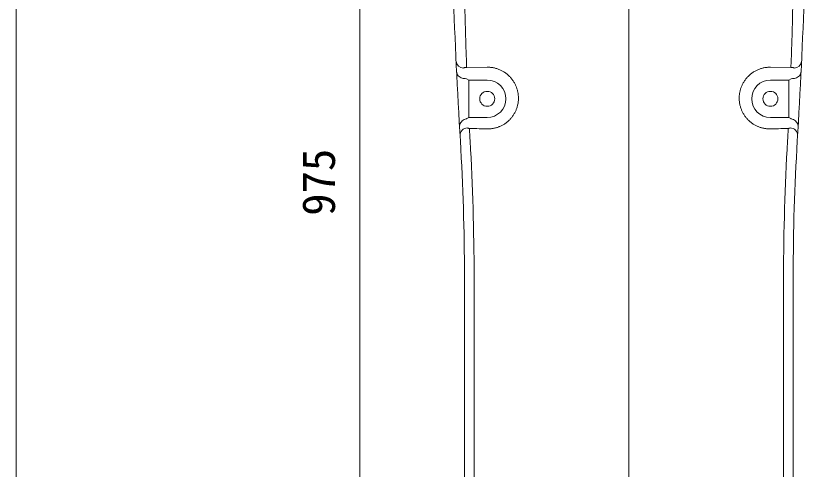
# Model space of a CAD drawing. Units: millimetres, scale not verified. Extents: x -203 to 203, y -143 to 143.
# Drawn here: x -198 to -144.3, y -66.6 to -36.3 of the extents above; entities that cross this region are included whole.
import ezdxf
from ezdxf.enums import TextEntityAlignment as Align

# ---------------------------------------------------------------- set-up
doc = ezdxf.new("R2010")
doc.units = ezdxf.units.MM
doc.header["$LTSCALE"] = 0.25
for name, color, linetype, lineweight in [('0-1_DIMENSION_LINES$02_DIMENSI', 7, 'Continuous', 18), ('0-4_図面_FORMAT$01_WAKU$OUT_LINE', 6, 'Continuous', 18), ('0-8_DIMENSION_LINES$03_LINES', 7, 'Continuous', 18), ('0-9_DIMENSION_LINES$04_SUB_LIN', 4, 'Continuous', 18), ('0-A_DIMENSION_LINES$01_CENTER_', 7, 'Continuous', 18)]:
    doc.layers.add(name, color=color, linetype=linetype, lineweight=lineweight)
doc.styles.add('ＭＳ ゴシック', font='')
doc.styles.get('ＭＳ ゴシック').set_extended_font_data('MS Gothic')

# ---------------------------------------------------------------- blocks, each defined once
blk = doc.blocks.new('D27')
at = {"layer": '0-1_DIMENSION_LINES$02_DIMENSI'}
blk.add_line((35, 148.814), (35, 57.4998), dxfattribs=at)
at = {"layer": '0-1_DIMENSION_LINES$02_DIMENSI', "style": 'ＭＳ ゴシック'}
blk.add_text('975', height=2.199, rotation=90, dxfattribs=at).set_placement((34, 98.8712), align=Align.BOTTOM_LEFT)

msp = doc.modelspace()

# ---------------------------------------------------------------- linework, layer by layer
at = {"layer": '0-4_図面_FORMAT$01_WAKU$OUT_LINE'}
msp.add_lwpolyline([(-198, -138), (198, -138), (198, 138), (-198, 138)], close=True, dxfattribs=at)
at = {"layer": '0-8_DIMENSION_LINES$03_LINES'}
for p, q in [((-167.8647, -40.4702), (-167.7, -40.55)), ((-167.7, -40.55), (-166.475, -40.55)), ((-146.3, -40.55), (-147.525, -40.55)), ((-146.1353, -40.4702), (-146.3, -40.55)), ((-167.7, -43.05), (-167.8312, -43.1136)), ((-166.475, -43.05), (-167.7, -43.05)), ((-147.525, -43.05), (-146.3, -43.05)), ((-146.3, -43.05), (-146.1688, -43.1136)), ((-168, -53.6512), (-168, -90.0083)), ((-146, -53.6512), (-146, -90.0083))]:
    msp.add_line(p, q, dxfattribs=at)
for centre in [(-166.475, -41.8), (-147.525, -41.8)]:
    msp.add_circle(centre, 0.5, dxfattribs=at)
for centre, radius, start, end in [((231.0774, -20.4981), 400.0774, 182.01349, 183.45519), ((-545.0774, -20.4981), 400.0774, 356.54481, 357.98651), ((-168.0471, -39.9401), 0.4798, 183.53492, 220.48651), ((-168.0243, -39.9358), 0.4999, 219.16667, 255.83688), ((-145.9757, -39.9358), 0.4999, 284.16312, 320.83333), ((-145.9529, -39.9401), 0.4798, 319.51349, 356.46508), ((-167.972, -39.7159), 0.7259, 256.07887, 265.70395), ((-168.0424, -40.9704), 0.5308, 70.4475, 88.27102), ((-166.475, -41.8), 1.25, 270, 90), ((-147.525, -41.8), 1.25, 90, 270), ((-145.9576, -40.9704), 0.5308, 91.72898, 109.5525), ((-146.028, -39.7159), 0.7259, 274.29605, 283.92113), ((-167.8483, -43.6621), 0.4798, 145.62643, 182.57714), ((-167.8227, -43.6663), 0.5034, 130.05788, 146.88143), ((-167.5556, -44.0521), 0.9715, 108.55399, 127.47125), ((-167.5406, -43.713), 0.6661, 115.87042, 119.11804), ((-146.4594, -43.713), 0.6661, 60.88196, 64.12958), ((-146.4444, -44.0521), 0.9715, 52.52875, 71.44601), ((-146.1773, -43.6663), 0.5034, 33.11857, 49.94212), ((-146.1517, -43.6621), 0.4798, 357.42286, 34.37357), ((-318, -53.6512), 150, 0, 3.45559), ((4, -53.6512), 150, 176.54441, 180)]:
    msp.add_arc(centre, radius, start, end, dxfattribs=at)
at = {"layer": '0-9_DIMENSION_LINES$04_SUB_LIN'}
for p, q in [((-168.0595, -39.7444), (-168.0596, -39.7459)), ((-168.0594, -39.7436), (-168.0595, -39.744)), ((-168.0595, -39.744), (-168.0595, -39.7444)), ((-168.0593, -39.7432), (-168.0594, -39.7436)), ((-168.0592, -39.7428), (-168.0593, -39.7432)), ((-168.059, -39.7425), (-168.0592, -39.7428)), ((-168.0589, -39.7421), (-168.059, -39.7425)), ((-168.0588, -39.7417), (-168.0589, -39.7421)), ((-168.0586, -39.7413), (-168.0588, -39.7417)), ((-168.0584, -39.741), (-168.0586, -39.7413)), ((-168.0582, -39.7406), (-168.0584, -39.741)), ((-168.058, -39.7403), (-168.0582, -39.7406)), ((-168.0578, -39.7399), (-168.058, -39.7403)), ((-168.0576, -39.7396), (-168.0578, -39.7399)), ((-168.0573, -39.7393), (-168.0576, -39.7396)), ((-168.0571, -39.7389), (-168.0573, -39.7393)), ((-168.0568, -39.7386), (-168.0571, -39.7389)), ((-168.0566, -39.7383), (-168.0568, -39.7386)), ((-168.0525, -39.7356), (-168.0566, -39.7383)), ((-168.0484, -39.733), (-168.0525, -39.7356)), ((-168.0442, -39.7305), (-168.0484, -39.733)), ((-168.0399, -39.7282), (-168.0442, -39.7305)), ((-168.0355, -39.726), (-168.0399, -39.7282)), ((-168.031, -39.724), (-168.0355, -39.726)), ((-168.0265, -39.7221), (-168.031, -39.724)), ((-168.0219, -39.7204), (-168.0265, -39.7221)), ((-168.0173, -39.7188), (-168.0219, -39.7204)), ((-168.0126, -39.7173), (-168.0173, -39.7188)), ((-168.0079, -39.7161), (-168.0126, -39.7173)), ((-168.0032, -39.715), (-168.0079, -39.7161)), ((-167.9984, -39.714), (-168.0032, -39.715)), ((-167.9935, -39.7132), (-167.9984, -39.714)), ((-167.9887, -39.7126), (-167.9935, -39.7132)), ((-167.9838, -39.7121), (-167.9887, -39.7126)), ((-167.9789, -39.7118), (-167.9838, -39.7121)), ((-167.9656, -39.7097), (-167.9789, -39.7118)), ((-167.9522, -39.7079), (-167.9656, -39.7097)), ((-167.9227, -39.7047), (-167.9522, -39.7079)), ((-167.8903, -39.7023), (-167.9227, -39.7047)), ((-167.8298, -39.7002), (-167.8903, -39.7023)), ((-167.8505, -39.7006), (-167.865, -39.2961)), ((-166.475, -39.6841), (-167.8298, -39.7002)), ((-166.475, -39.6841), (-166.4155, -39.6842)), ((-166.4155, -39.6842), (-166.362, -39.6857)), ((-166.362, -39.6857), (-166.3086, -39.6887)), ((-166.3086, -39.6887), (-166.2554, -39.693)), ((-166.2554, -39.693), (-166.2022, -39.6988)), ((-166.2022, -39.6988), (-166.1493, -39.7059)), ((-166.1493, -39.7059), (-166.0966, -39.7144)), ((-166.0966, -39.7144), (-166.0442, -39.7242)), ((-166.0442, -39.7242), (-165.992, -39.7354)), ((-165.992, -39.7354), (-165.9402, -39.748)), ((-165.9402, -39.748), (-165.8888, -39.7619)), ((-148.0598, -39.748), (-148.1112, -39.7619)), ((-148.008, -39.7354), (-148.0598, -39.748)), ((-147.9558, -39.7242), (-148.008, -39.7354)), ((-147.9034, -39.7144), (-147.9558, -39.7242)), ((-147.8507, -39.7059), (-147.9034, -39.7144)), ((-147.7978, -39.6988), (-147.8507, -39.7059)), ((-147.7446, -39.693), (-147.7978, -39.6988)), ((-147.6914, -39.6887), (-147.7446, -39.693)), ((-147.638, -39.6857), (-147.6914, -39.6887)), ((-147.5845, -39.6842), (-147.638, -39.6857)), ((-147.525, -39.6841), (-147.5845, -39.6842)), ((-147.525, -39.6841), (-146.1702, -39.7002)), ((-146.1702, -39.7002), (-146.1097, -39.7023)), ((-146.1495, -39.7006), (-146.135, -39.2961)), ((-146.1097, -39.7023), (-146.0773, -39.7047)), ((-146.0773, -39.7047), (-146.0478, -39.7079)), ((-146.0478, -39.7079), (-146.0344, -39.7097)), ((-146.0344, -39.7097), (-146.0211, -39.7118)), ((-146.0211, -39.7118), (-146.0162, -39.7121)), ((-146.0162, -39.7121), (-146.0113, -39.7126)), ((-146.0113, -39.7126), (-146.0065, -39.7132)), ((-146.0065, -39.7132), (-146.0016, -39.714)), ((-146.0016, -39.714), (-145.9968, -39.715)), ((-145.9968, -39.715), (-145.9921, -39.7161)), ((-145.9921, -39.7161), (-145.9874, -39.7173)), ((-145.9874, -39.7173), (-145.9827, -39.7188)), ((-145.9827, -39.7188), (-145.9781, -39.7204)), ((-145.9781, -39.7204), (-145.9735, -39.7221)), ((-145.9735, -39.7221), (-145.969, -39.724)), ((-145.969, -39.724), (-145.9645, -39.726)), ((-145.9645, -39.726), (-145.9601, -39.7282)), ((-145.9601, -39.7282), (-145.9558, -39.7305)), ((-145.9558, -39.7305), (-145.9516, -39.733)), ((-145.9516, -39.733), (-145.9475, -39.7356)), ((-145.9475, -39.7356), (-145.9434, -39.7383)), ((-145.9434, -39.7383), (-145.9432, -39.7386)), ((-145.9432, -39.7386), (-145.9429, -39.7389)), ((-145.9429, -39.7389), (-145.9427, -39.7393)), ((-145.9427, -39.7393), (-145.9424, -39.7396)), ((-145.9424, -39.7396), (-145.9422, -39.7399)), ((-145.9422, -39.7399), (-145.942, -39.7403)), ((-145.942, -39.7403), (-145.9418, -39.7406)), ((-145.9418, -39.7406), (-145.9416, -39.741)), ((-145.9416, -39.741), (-145.9414, -39.7413)), ((-145.9414, -39.7413), (-145.9412, -39.7417)), ((-145.9412, -39.7417), (-145.9411, -39.7421)), ((-145.9411, -39.7421), (-145.941, -39.7425)), ((-145.941, -39.7425), (-145.9408, -39.7428)), ((-145.9408, -39.7428), (-145.9407, -39.7432)), ((-145.9407, -39.7432), (-145.9406, -39.7436)), ((-145.9406, -39.7436), (-145.9405, -39.744)), ((-145.9405, -39.744), (-145.9405, -39.7444)), ((-145.9405, -39.7444), (-145.9404, -39.7459)), ((-165.8888, -39.7619), (-165.8377, -39.7771)), ((-165.8377, -39.7771), (-165.7871, -39.7937)), ((-165.7871, -39.7937), (-165.7368, -39.8116)), ((-165.7368, -39.8116), (-165.687, -39.8308)), ((-165.687, -39.8308), (-165.6376, -39.8513)), ((-165.6376, -39.8513), (-165.5889, -39.8731)), ((-165.5889, -39.8731), (-165.5407, -39.8961)), ((-165.5407, -39.8961), (-165.493, -39.9204)), ((-165.493, -39.9204), (-165.446, -39.946)), ((-165.446, -39.946), (-165.3997, -39.9727)), ((-165.3997, -39.9727), (-165.3522, -40.0019)), ((-165.3522, -40.0019), (-165.3055, -40.0323)), ((-165.3055, -40.0323), (-165.2596, -40.064)), ((-165.2596, -40.064), (-165.2145, -40.0969)), ((-165.2145, -40.0969), (-165.1658, -40.1347)), ((-165.1658, -40.1347), (-165.1183, -40.1739)), ((-165.1183, -40.1739), (-165.0719, -40.2145)), ((-165.0719, -40.2145), (-165.0268, -40.2564)), ((-165.0268, -40.2564), (-164.987, -40.2955)), ((-148.9732, -40.2564), (-149.013, -40.2955)), ((-148.9281, -40.2145), (-148.9732, -40.2564)), ((-148.8817, -40.1739), (-148.9281, -40.2145)), ((-148.8342, -40.1347), (-148.8817, -40.1739)), ((-148.7855, -40.0969), (-148.8342, -40.1347)), ((-148.7404, -40.064), (-148.7855, -40.0969)), ((-148.6945, -40.0323), (-148.7404, -40.064)), ((-148.6478, -40.0019), (-148.6945, -40.0323)), ((-148.6003, -39.9727), (-148.6478, -40.0019)), ((-148.554, -39.946), (-148.6003, -39.9727)), ((-148.507, -39.9204), (-148.554, -39.946)), ((-148.4593, -39.8961), (-148.507, -39.9204)), ((-148.4111, -39.8731), (-148.4593, -39.8961)), ((-148.3624, -39.8513), (-148.4111, -39.8731)), ((-148.313, -39.8308), (-148.3624, -39.8513)), ((-148.2632, -39.8116), (-148.313, -39.8308)), ((-148.2129, -39.7937), (-148.2632, -39.8116)), ((-148.1623, -39.7771), (-148.2129, -39.7937)), ((-148.1112, -39.7619), (-148.1623, -39.7771)), ((-167.7, -43.05), (-167.7, -40.55)), ((-164.987, -40.2955), (-164.9483, -40.3357)), ((-164.9483, -40.3357), (-164.9107, -40.3769)), ((-164.9107, -40.3769), (-164.8742, -40.4191)), ((-164.8742, -40.4191), (-164.8403, -40.4605)), ((-164.8403, -40.4605), (-164.8074, -40.5028)), ((-164.8074, -40.5028), (-164.7757, -40.5458)), ((-164.7757, -40.5458), (-164.7451, -40.5897)), ((-164.7451, -40.5897), (-164.7156, -40.6343)), ((-164.7156, -40.6343), (-164.6873, -40.6797)), ((-164.6873, -40.6797), (-164.6602, -40.7258)), ((-164.6602, -40.7258), (-164.6343, -40.7725)), ((-164.6343, -40.7725), (-164.6133, -40.8126)), ((-164.6133, -40.8126), (-164.5932, -40.853)), ((-149.3867, -40.8126), (-149.4068, -40.853)), ((-149.3657, -40.7725), (-149.3867, -40.8126)), ((-149.3398, -40.7258), (-149.3657, -40.7725)), ((-149.3127, -40.6797), (-149.3398, -40.7258)), ((-149.2844, -40.6343), (-149.3127, -40.6797)), ((-149.2549, -40.5897), (-149.2844, -40.6343)), ((-149.2243, -40.5458), (-149.2549, -40.5897)), ((-149.1926, -40.5028), (-149.2243, -40.5458)), ((-149.1597, -40.4605), (-149.1926, -40.5028)), ((-149.1258, -40.4191), (-149.1597, -40.4605)), ((-149.0893, -40.3769), (-149.1258, -40.4191)), ((-149.0517, -40.3357), (-149.0893, -40.3769)), ((-149.013, -40.2955), (-149.0517, -40.3357)), ((-146.3, -43.05), (-146.3, -40.55)), ((-164.5932, -40.853), (-164.574, -40.894)), ((-164.574, -40.894), (-164.5556, -40.9353)), ((-164.5556, -40.9353), (-164.5395, -40.9737)), ((-164.5395, -40.9737), (-164.5242, -41.0125)), ((-164.5242, -41.0125), (-164.5097, -41.0515)), ((-164.5097, -41.0515), (-164.4959, -41.0909)), ((-164.4959, -41.0909), (-164.483, -41.1305)), ((-164.483, -41.1305), (-164.4708, -41.1703)), ((-164.4708, -41.1703), (-164.4594, -41.2104)), ((-164.4594, -41.2104), (-164.4489, -41.2507)), ((-164.4489, -41.2507), (-164.4391, -41.2912)), ((-164.4391, -41.2912), (-164.4302, -41.3319)), ((-164.4302, -41.3319), (-164.4221, -41.3728)), ((-149.5698, -41.3319), (-149.5779, -41.3728)), ((-149.5609, -41.2912), (-149.5698, -41.3319)), ((-149.5511, -41.2507), (-149.5609, -41.2912)), ((-149.5406, -41.2104), (-149.5511, -41.2507)), ((-149.5292, -41.1703), (-149.5406, -41.2104)), ((-149.517, -41.1305), (-149.5292, -41.1703)), ((-149.5041, -41.0909), (-149.517, -41.1305)), ((-149.4903, -41.0515), (-149.5041, -41.0909)), ((-149.4758, -41.0125), (-149.4903, -41.0515)), ((-149.4605, -40.9737), (-149.4758, -41.0125)), ((-149.4444, -40.9353), (-149.4605, -40.9737)), ((-149.426, -40.894), (-149.4444, -40.9353)), ((-149.4068, -40.853), (-149.426, -40.894)), ((-164.4221, -41.3728), (-164.4148, -41.4138)), ((-164.4148, -41.4138), (-164.4083, -41.4549)), ((-164.4083, -41.4549), (-164.4027, -41.4961)), ((-164.4027, -41.4961), (-164.3978, -41.5375)), ((-164.3978, -41.5375), (-164.3939, -41.5789)), ((-164.3939, -41.5789), (-164.3907, -41.6203)), ((-164.3887, -41.8588), (-164.3923, -41.9156)), ((-164.3907, -41.6203), (-164.3884, -41.6619)), ((-164.3867, -41.8019), (-164.3887, -41.8588)), ((-164.3884, -41.6619), (-164.3869, -41.7035)), ((-164.3869, -41.7035), (-164.3862, -41.745)), ((-164.3862, -41.745), (-164.3867, -41.8019)), ((-149.6131, -41.7035), (-149.6138, -41.745)), ((-149.6138, -41.745), (-149.6133, -41.8019)), ((-149.6133, -41.8019), (-149.6113, -41.8588)), ((-149.6116, -41.6619), (-149.6131, -41.7035)), ((-149.6093, -41.6203), (-149.6116, -41.6619)), ((-149.6113, -41.8588), (-149.6077, -41.9156)), ((-149.6061, -41.5789), (-149.6093, -41.6203)), ((-149.6022, -41.5375), (-149.6061, -41.5789)), ((-149.5973, -41.4961), (-149.6022, -41.5375)), ((-149.5917, -41.4549), (-149.5973, -41.4961)), ((-149.5852, -41.4138), (-149.5917, -41.4549)), ((-149.5779, -41.3728), (-149.5852, -41.4138)), ((-164.4939, -42.4162), (-164.5108, -42.4645)), ((-164.4781, -42.3672), (-164.4939, -42.4162)), ((-164.4635, -42.3178), (-164.4781, -42.3672)), ((-164.4502, -42.2681), (-164.4635, -42.3178)), ((-164.4381, -42.218), (-164.4502, -42.2681)), ((-164.4252, -42.1571), (-164.4381, -42.218)), ((-164.4141, -42.0957), (-164.4252, -42.1571)), ((-164.4048, -42.0341), (-164.4141, -42.0957)), ((-164.3974, -41.9723), (-164.4048, -42.0341)), ((-164.3923, -41.9156), (-164.3974, -41.9723)), ((-149.6077, -41.9156), (-149.6026, -41.9723)), ((-149.6026, -41.9723), (-149.5952, -42.0341)), ((-149.5952, -42.0341), (-149.5859, -42.0957)), ((-149.5859, -42.0957), (-149.5748, -42.1571)), ((-149.5748, -42.1571), (-149.5619, -42.218)), ((-149.5619, -42.218), (-149.5498, -42.2681)), ((-149.5498, -42.2681), (-149.5365, -42.3178)), ((-149.5365, -42.3178), (-149.5219, -42.3672)), ((-149.5219, -42.3672), (-149.5061, -42.4162)), ((-149.5061, -42.4162), (-149.4892, -42.4645)), ((-164.7724, -42.9603), (-164.8027, -43.0015)), ((-164.7431, -42.9184), (-164.7724, -42.9603)), ((-164.7149, -42.8759), (-164.7431, -42.9184)), ((-164.6878, -42.8326), (-164.7149, -42.8759)), ((-164.6617, -42.7887), (-164.6878, -42.8326)), ((-164.6368, -42.744), (-164.6617, -42.7887)), ((-164.6129, -42.6988), (-164.6368, -42.744)), ((-164.5901, -42.653), (-164.6129, -42.6988)), ((-164.5685, -42.6066), (-164.5901, -42.653)), ((-164.5481, -42.5597), (-164.5685, -42.6066)), ((-164.5289, -42.5123), (-164.5481, -42.5597)), ((-164.5108, -42.4645), (-164.5289, -42.5123)), ((-149.4892, -42.4645), (-149.4711, -42.5123)), ((-149.4711, -42.5123), (-149.4519, -42.5597)), ((-149.4519, -42.5597), (-149.4315, -42.6066)), ((-149.4315, -42.6066), (-149.4099, -42.653)), ((-149.4099, -42.653), (-149.3871, -42.6988)), ((-149.3871, -42.6988), (-149.3632, -42.744)), ((-149.3632, -42.744), (-149.3383, -42.7887)), ((-149.3383, -42.7887), (-149.3122, -42.8326)), ((-149.3122, -42.8326), (-149.2851, -42.8759)), ((-149.2851, -42.8759), (-149.2569, -42.9184)), ((-149.2569, -42.9184), (-149.2276, -42.9603)), ((-149.2276, -42.9603), (-149.1973, -43.0015)), ((-165.3686, -43.5137), (-165.4096, -43.5381)), ((-165.3247, -43.4862), (-165.3686, -43.5137)), ((-165.2816, -43.4576), (-165.3247, -43.4862)), ((-165.2392, -43.4279), (-165.2816, -43.4576)), ((-165.1976, -43.3971), (-165.2392, -43.4279)), ((-165.1577, -43.3661), (-165.1976, -43.3971)), ((-165.1186, -43.3341), (-165.1577, -43.3661)), ((-165.0803, -43.3011), (-165.1186, -43.3341)), ((-165.0429, -43.2672), (-165.0803, -43.3011)), ((-165.0057, -43.2319), (-165.0429, -43.2672)), ((-164.9695, -43.1956), (-165.0057, -43.2319)), ((-164.9342, -43.1584), (-164.9695, -43.1956)), ((-164.8998, -43.1204), (-164.9342, -43.1584)), ((-164.8665, -43.0816), (-164.8998, -43.1204)), ((-164.8341, -43.0419), (-164.8665, -43.0816)), ((-164.8027, -43.0015), (-164.8341, -43.0419)), ((-149.1973, -43.0015), (-149.1659, -43.0419)), ((-149.1659, -43.0419), (-149.1335, -43.0816)), ((-149.1335, -43.0816), (-149.1002, -43.1204)), ((-149.1002, -43.1204), (-149.0658, -43.1584)), ((-149.0658, -43.1584), (-149.0305, -43.1956)), ((-149.0305, -43.1956), (-148.9943, -43.2319)), ((-148.9943, -43.2319), (-148.9571, -43.2672)), ((-148.9571, -43.2672), (-148.9197, -43.3011)), ((-148.9197, -43.3011), (-148.8814, -43.3341)), ((-148.8814, -43.3341), (-148.8423, -43.3661)), ((-148.8423, -43.3661), (-148.8024, -43.3971)), ((-148.8024, -43.3971), (-148.7608, -43.4279)), ((-148.7608, -43.4279), (-148.7184, -43.4576)), ((-148.7184, -43.4576), (-148.6753, -43.4862)), ((-148.6753, -43.4862), (-148.6314, -43.5137)), ((-148.6314, -43.5137), (-148.5904, -43.5381)), ((-167.7927, -43.746), (-167.7942, -43.744)), ((-167.7912, -43.7479), (-167.7927, -43.746)), ((-167.7896, -43.7497), (-167.7912, -43.7479)), ((-167.7879, -43.7515), (-167.7896, -43.7497)), ((-167.7862, -43.7533), (-167.7879, -43.7515)), ((-167.7844, -43.755), (-167.7862, -43.7533)), ((-167.7826, -43.7566), (-167.7844, -43.755)), ((-167.7806, -43.7581), (-167.7826, -43.7566)), ((-167.7787, -43.7596), (-167.7806, -43.7581)), ((-167.7767, -43.761), (-167.7787, -43.7596)), ((-167.7746, -43.7624), (-167.7767, -43.761)), ((-167.7725, -43.7636), (-167.7746, -43.7624)), ((-167.7704, -43.7648), (-167.7725, -43.7636)), ((-167.7682, -43.766), (-167.7704, -43.7648)), ((-167.766, -43.767), (-167.7682, -43.766)), ((-167.7637, -43.768), (-167.766, -43.767)), ((-167.7614, -43.7688), (-167.7637, -43.768)), ((-167.7591, -43.7697), (-167.7614, -43.7688)), ((-167.7567, -43.7704), (-167.7591, -43.7697)), ((-167.7544, -43.771), (-167.7567, -43.7704)), ((-167.752, -43.7716), (-167.7544, -43.771)), ((-167.7496, -43.7721), (-167.752, -43.7716)), ((-167.7471, -43.7724), (-167.7496, -43.7721)), ((-167.7447, -43.7727), (-167.7471, -43.7724)), ((-167.7423, -43.773), (-167.7447, -43.7727)), ((-167.7398, -43.7731), (-167.7423, -43.773)), ((-167.7373, -43.7732), (-167.7398, -43.7731)), ((-167.7349, -43.7731), (-167.7373, -43.7732)), ((-167.7324, -43.773), (-167.7349, -43.7731)), ((-167.73, -43.7728), (-167.7324, -43.773)), ((-167.7176, -43.775), (-167.73, -43.7728)), ((-167.7052, -43.777), (-167.7176, -43.775)), ((-167.6916, -43.7789), (-167.7052, -43.777)), ((-167.678, -43.7805), (-167.6916, -43.7789)), ((-167.6484, -43.7833), (-167.678, -43.7805)), ((-167.6168, -43.7855), (-167.6484, -43.7833)), ((-167.5736, -43.7871), (-167.6168, -43.7855)), ((-166.4415, -43.8104), (-166.475, -43.8099)), ((-166.3947, -43.8103), (-166.4415, -43.8104)), ((-166.3478, -43.809), (-166.3947, -43.8103)), ((-166.301, -43.8067), (-166.3478, -43.809)), ((-166.2543, -43.8033), (-166.301, -43.8067)), ((-166.2078, -43.7988), (-166.2543, -43.8033)), ((-166.1613, -43.7933), (-166.2078, -43.7988)), ((-166.115, -43.7866), (-166.1613, -43.7933)), ((-166.0689, -43.779), (-166.115, -43.7866)), ((-166.0228, -43.7702), (-166.0689, -43.779)), ((-165.977, -43.7604), (-166.0228, -43.7702)), ((-165.9314, -43.7495), (-165.977, -43.7604)), ((-165.8861, -43.7376), (-165.9314, -43.7495)), ((-165.8411, -43.7246), (-165.8861, -43.7376)), ((-165.7964, -43.7106), (-165.8411, -43.7246)), ((-165.752, -43.6955), (-165.7964, -43.7106)), ((-165.708, -43.6795), (-165.752, -43.6955)), ((-165.6644, -43.6624), (-165.708, -43.6795)), ((-165.6212, -43.6444), (-165.6644, -43.6624)), ((-165.5784, -43.6253), (-165.6212, -43.6444)), ((-165.536, -43.6053), (-165.5784, -43.6253)), ((-165.4934, -43.5839), (-165.536, -43.6053)), ((-165.4512, -43.5615), (-165.4934, -43.5839)), ((-165.4096, -43.5381), (-165.4512, -43.5615)), ((-148.5904, -43.5381), (-148.5488, -43.5615)), ((-148.5488, -43.5615), (-148.5066, -43.5839)), ((-148.5066, -43.5839), (-148.464, -43.6053)), ((-148.464, -43.6053), (-148.4216, -43.6253)), ((-148.4216, -43.6253), (-148.3788, -43.6444)), ((-148.3788, -43.6444), (-148.3356, -43.6624)), ((-148.3356, -43.6624), (-148.292, -43.6795)), ((-148.292, -43.6795), (-148.248, -43.6955)), ((-148.248, -43.6955), (-148.2036, -43.7106)), ((-148.2036, -43.7106), (-148.1589, -43.7246)), ((-148.1589, -43.7246), (-148.1139, -43.7376)), ((-148.1139, -43.7376), (-148.0686, -43.7495)), ((-148.0686, -43.7495), (-148.023, -43.7604)), ((-148.023, -43.7604), (-147.9772, -43.7702)), ((-147.9772, -43.7702), (-147.9311, -43.779)), ((-147.9311, -43.779), (-147.885, -43.7866)), ((-147.885, -43.7866), (-147.8387, -43.7933)), ((-147.8387, -43.7933), (-147.7922, -43.7988)), ((-147.7922, -43.7988), (-147.7457, -43.8033)), ((-147.7457, -43.8033), (-147.699, -43.8067)), ((-147.699, -43.8067), (-147.6522, -43.809)), ((-147.6522, -43.809), (-147.6053, -43.8103)), ((-147.6053, -43.8103), (-147.5585, -43.8104)), ((-147.5585, -43.8104), (-147.525, -43.8099)), ((-146.4264, -43.7871), (-146.3832, -43.7855)), ((-146.3832, -43.7855), (-146.3516, -43.7833)), ((-146.3516, -43.7833), (-146.322, -43.7805)), ((-146.322, -43.7805), (-146.3084, -43.7789)), ((-146.3084, -43.7789), (-146.2948, -43.777)), ((-146.2948, -43.777), (-146.2824, -43.775)), ((-146.2824, -43.775), (-146.27, -43.7728)), ((-146.27, -43.7728), (-146.2676, -43.773)), ((-146.2676, -43.773), (-146.2651, -43.7731)), ((-146.2651, -43.7731), (-146.2627, -43.7732)), ((-146.2627, -43.7732), (-146.2602, -43.7731)), ((-146.2602, -43.7731), (-146.2577, -43.773)), ((-146.2577, -43.773), (-146.2553, -43.7727)), ((-146.2553, -43.7727), (-146.2529, -43.7724)), ((-146.2529, -43.7724), (-146.2504, -43.7721)), ((-146.2504, -43.7721), (-146.248, -43.7716)), ((-146.248, -43.7716), (-146.2456, -43.771)), ((-146.2456, -43.771), (-146.2433, -43.7704)), ((-146.2433, -43.7704), (-146.2409, -43.7697)), ((-146.2409, -43.7697), (-146.2386, -43.7688)), ((-146.2386, -43.7688), (-146.2363, -43.768)), ((-146.2363, -43.768), (-146.234, -43.767)), ((-146.234, -43.767), (-146.2318, -43.766)), ((-146.2318, -43.766), (-146.2296, -43.7648)), ((-146.2296, -43.7648), (-146.2275, -43.7636)), ((-146.2275, -43.7636), (-146.2254, -43.7624)), ((-146.2254, -43.7624), (-146.2233, -43.761)), ((-146.2233, -43.761), (-146.2213, -43.7596)), ((-146.2213, -43.7596), (-146.2194, -43.7581)), ((-146.2194, -43.7581), (-146.2174, -43.7566)), ((-146.2174, -43.7566), (-146.2156, -43.755)), ((-146.2156, -43.755), (-146.2138, -43.7533)), ((-146.2138, -43.7533), (-146.2121, -43.7515)), ((-146.2121, -43.7515), (-146.2104, -43.7497)), ((-146.2104, -43.7497), (-146.2088, -43.7479)), ((-146.2088, -43.7479), (-146.2073, -43.746)), ((-146.2073, -43.746), (-146.2058, -43.744)), ((-167.3536, -53.6499), (-167.3371, -89.6041)), ((-146.6464, -53.6499), (-146.6629, -89.6041))]:
    msp.add_line(p, q, dxfattribs=at)
for centre, radius, start, end in [((83.1046, -30.34), 251.1294, 181.223, 181.71636), ((-397.1046, -30.34), 251.1294, 358.28364, 358.777), ((83.3792, -30.3299), 251.4041, 181.71679, 182.04386), ((-397.3792, -30.3299), 251.4041, 357.95614, 358.28321), ((-168.0635, -39.2496), 0.4963, 183.23581, 270.44717), ((-145.9365, -39.2496), 0.4963, 269.55283, 356.76419), ((-167.7979, -44.2401), 0.4962, 89.58037, 183), ((-323.5966, -53.4717), 156.2284, 3.24706, 3.55613), ((-156.967, 440.523), 484.4262, 268.7454, 268.87536), ((-157.033, 440.523), 484.4262, 271.12464, 271.2546), ((9.5966, -53.4717), 156.2284, 176.44387, 176.75294), ((-146.2021, -44.2401), 0.4962, 357, 90.41963), ((-326.0762, -53.7991), 158.7227, 0.05385, 3.31435), ((12.0762, -53.7991), 158.7227, 176.68565, 179.94615)]:
    msp.add_arc(centre, radius, start, end, dxfattribs=at)
at = {"layer": '0-A_DIMENSION_LINES$01_CENTER_'}
msp.add_line((-157, 8), (-157, -96), dxfattribs=at)

# ---------------------------------------------------------------- block references
at = {"layer": '0-1_DIMENSION_LINES$02_DIMENSI'}
msp.add_blockref('D27', (-210, -148.5), dxfattribs=at)

doc.saveas('drawing.dxf')
